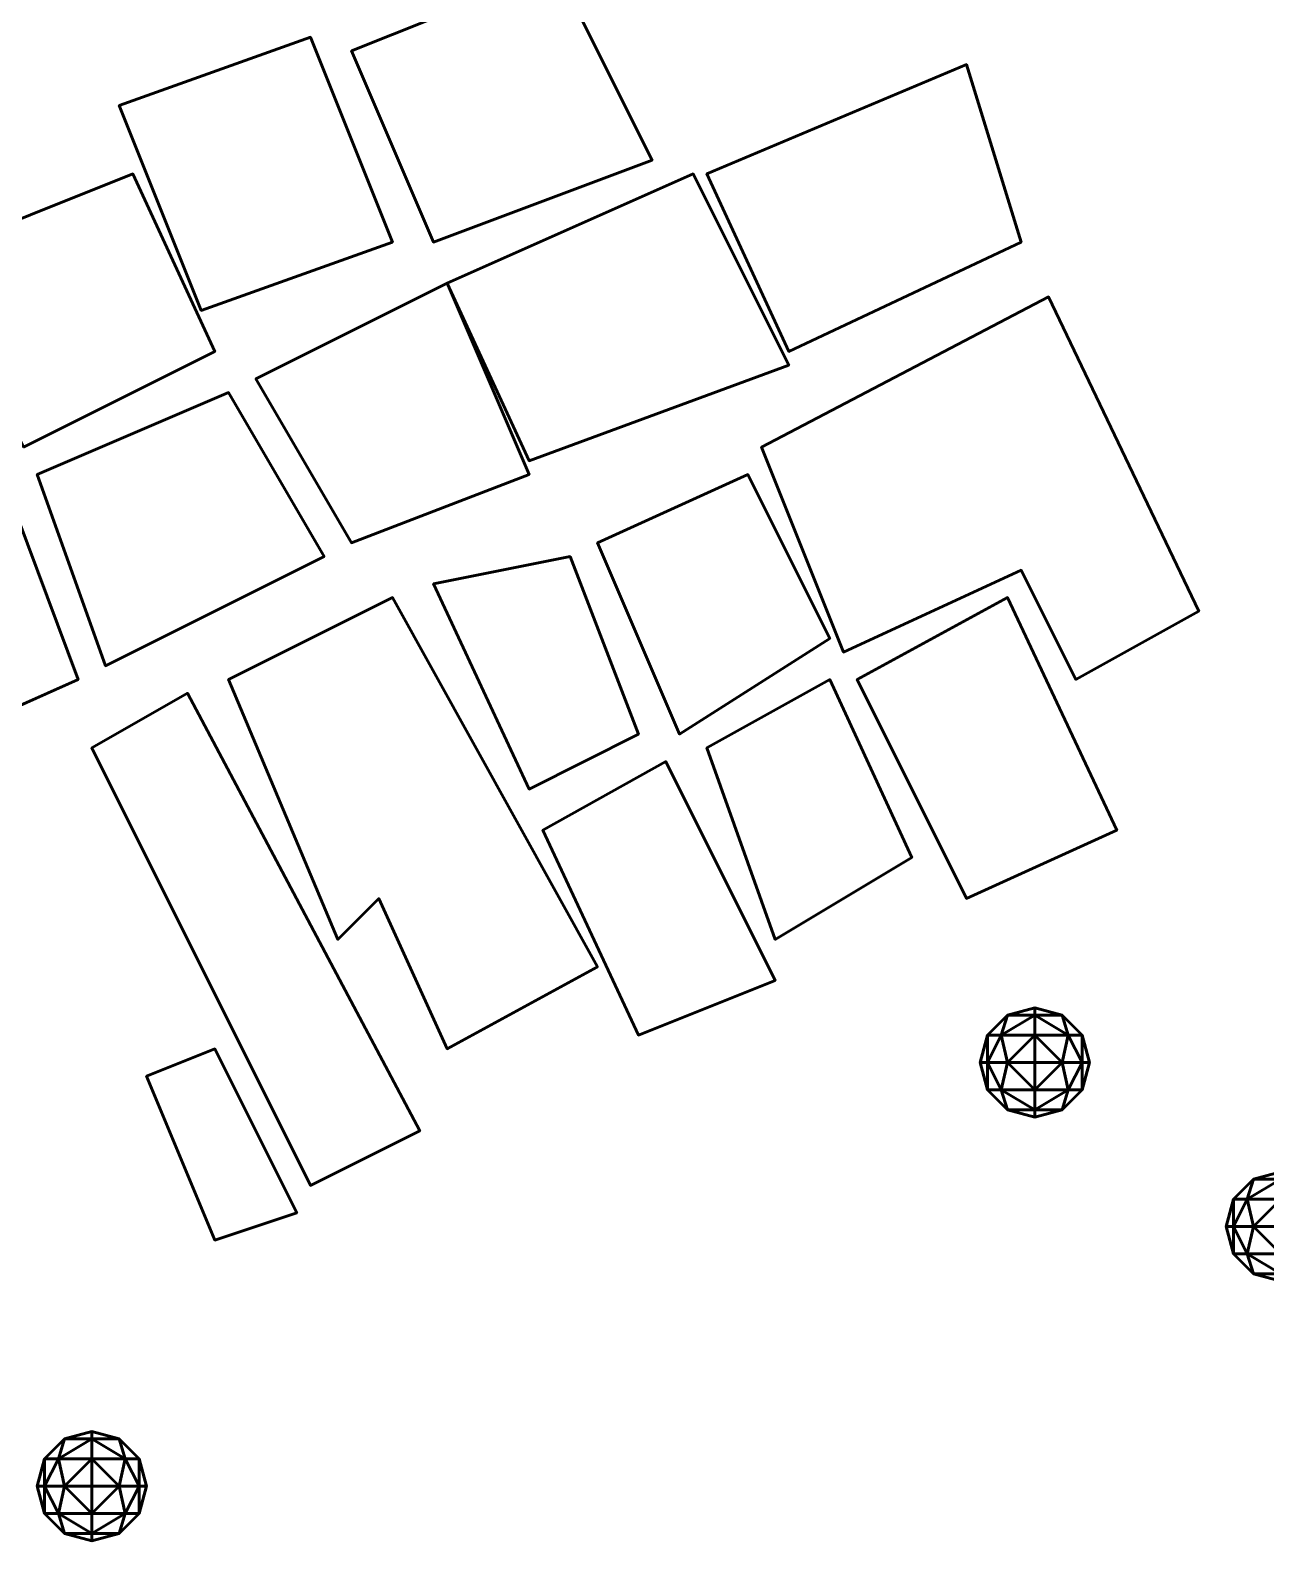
# Model space of a CAD drawing. Header units: metres. Extents: x -246 to 254, y -250 to 250.
# Drawn here: x 39.8 to 85, y 86.8 to 142.2 of the extents above; entities that cross this region are included whole.
import ezdxf

# ---------------------------------------------------------------- set-up
doc = ezdxf.new("R2010")
doc.units = ezdxf.units.M
doc.header["$LTSCALE"] = 5.08
doc.layers.add('一般', color=7, linetype='Continuous', lineweight=5)

# ---------------------------------------------------------------- blocks, each defined once
blk = doc.blocks.new('市街地地図 (3D)')
at = {"layer": '一般', "color": 31, "linetype": 'Continuous', "lineweight": 50}
for points in [[(32.5, 180), (32.5, 180, 6), (25, 177, 6), (25, 177)], [(36, 173), (36, 173, 6), (32.5, 180, 6), (32.5, 180)], [(23.5, 177.5), (23.5, 177.5, 6), (16.5, 175, 6), (16.5, 175)], [(26.5, 170), (26.5, 170, 6), (23.5, 177.5, 6), (23.5, 177.5)], [(25, 177), (25, 177, 6), (28, 170, 6), (28, 170)], [(47.5, 176.5), (47.5, 176.5, 4.5), (38, 172.5, 4.5), (38, 172.5)], [(49.5, 170), (49.5, 170, 4.5), (47.5, 176.5, 4.5), (47.5, 176.5)], [(16.5, 175), (16.5, 175, 6), (19.5, 167.5, 6), (19.5, 167.5)], [(28, 170), (28, 170, 6), (36, 173, 6), (36, 173)], [(17, 172.5), (17, 172.5, 6), (9.5, 169.5, 6), (9.5, 169.5)], [(20, 166), (20, 166, 6), (17, 172.5, 6), (17, 172.5)], [(37.5, 172.5), (37.5, 172.5, 5.4), (28.5, 168.5, 5.4), (28.5, 168.5)], [(41, 165.5), (41, 165.5, 5.4), (37.5, 172.5, 5.4), (37.5, 172.5)], [(38, 172.5), (38, 172.5, 4.5), (41, 166, 4.5), (41, 166)], [(19.5, 167.5), (19.5, 167.5, 6), (26.5, 170, 6), (26.5, 170)], [(41, 166), (41, 166, 4.5), (49.5, 170, 4.5), (49.5, 170)], [(28.5, 168.5), (28.5, 168.5, 5.2), (21.5, 165, 5.2), (21.5, 165)], [(31.5, 161.5), (31.5, 161.5, 5.2), (28.5, 168.5, 5.2), (28.5, 168.5)], [(28.5, 168.5), (28.5, 168.5, 5.4), (31.5, 162, 5.4), (31.5, 162)], [(50.5, 168), (50.5, 168, 5.7), (40, 162.5, 5.7), (40, 162.5)], [(56, 156.5), (56, 156.5, 5.7), (50.5, 168, 5.7), (50.5, 168)], [(13, 162.5), (13, 162.5, 6), (20, 166, 6), (20, 166)], [(31.5, 162), (31.5, 162, 5.4), (41, 165.5, 5.4), (41, 165.5)], [(21.5, 165), (21.5, 165, 5.2), (25, 159, 5.2), (25, 159)], [(20.5, 164.5), (20.5, 164.5, 6), (13.5, 161.5, 6), (13.5, 161.5)], [(24, 158.5), (24, 158.5, 6), (20.5, 164.5, 6), (20.5, 164.5)], [(40, 162.5), (40, 162.5, 5.7), (43, 155, 5.7), (43, 155)], [(15, 154), (15, 154, 6), (12, 162, 6), (12, 162)], [(13.5, 161.5), (13.5, 161.5, 6), (16, 154.5, 6), (16, 154.5)], [(25, 159), (25, 159, 5.2), (31.5, 161.5, 5.2), (31.5, 161.5)], [(39.5, 161.5), (39.5, 161.5, 6), (34, 159, 6), (34, 159)], [(42.5, 155.5), (42.5, 155.5, 6), (39.5, 161.5, 6), (39.5, 161.5)], [(34, 159), (34, 159, 6), (37, 152, 6), (37, 152)], [(16, 154.5), (16, 154.5, 6), (24, 158.5, 6), (24, 158.5)], [(33, 158.5), (33, 158.5, 6), (28, 157.5, 6), (28, 157.5)], [(35.5, 152), (35.5, 152, 6), (33, 158.5, 6), (33, 158.5)], [(43, 155), (43, 155, 5.7), (49.5, 158, 5.7), (49.5, 158)], [(49.5, 158), (49.5, 158, 5.7), (51.5, 154, 5.7), (51.5, 154)], [(28, 157.5), (28, 157.5, 6), (31.5, 150, 6), (31.5, 150)], [(26.5, 157), (26.5, 157, 3), (20.5, 154, 3), (20.5, 154)], [(34, 143.5), (34, 143.5, 3), (26.5, 157, 3), (26.5, 157)], [(49, 157), (49, 157, 6), (43.5, 154, 6), (43.5, 154)], [(53, 148.5), (53, 148.5, 6), (49, 157, 6), (49, 157)], [(51.5, 154), (51.5, 154, 5.7), (56, 156.5, 5.7), (56, 156.5)], [(37, 152), (37, 152, 6), (42.5, 155.5, 6), (42.5, 155.5)], [(10.5, 152), (10.5, 152, 6), (15, 154, 6), (15, 154)], [(20.5, 154), (20.5, 154, 3), (24.5, 144.5, 3), (24.5, 144.5)], [(42.5, 154), (42.5, 154, 6), (38, 151.5, 6), (38, 151.5)], [(45.5, 147.5), (45.5, 147.5, 6), (42.5, 154, 6), (42.5, 154)], [(43.5, 154), (43.5, 154, 6), (47.5, 146, 6), (47.5, 146)], [(19, 153.5), (19, 153.5, 4.8), (15.5, 151.5, 4.8), (15.5, 151.5)], [(27.5, 137.5), (27.5, 137.5, 4.8), (19, 153.5, 4.8), (19, 153.5)], [(31.5, 150), (31.5, 150, 6), (35.5, 152, 6), (35.5, 152)], [(15.5, 151.5), (15.5, 151.5, 4.8), (23.5, 135.5, 4.8), (23.5, 135.5)], [(36.5, 151), (36.5, 151, 3), (32, 148.5, 3), (32, 148.5)], [(40.5, 143), (40.5, 143, 3), (36.5, 151, 3), (36.5, 151)], [(38, 151.5), (38, 151.5, 6), (40.5, 144.5, 6), (40.5, 144.5)], [(32, 148.5), (32, 148.5, 3), (35.5, 141, 3), (35.5, 141)], [(47.5, 146), (47.5, 146, 6), (53, 148.5, 6), (53, 148.5)], [(40.5, 144.5), (40.5, 144.5, 6), (45.5, 147.5, 6), (45.5, 147.5)], [(24.5, 144.5), (24.5, 144.5, 3), (26, 146, 3), (26, 146)], [(26, 146), (26, 146, 3), (28.5, 140.5, 3), (28.5, 140.5)], [(28.5, 140.5), (28.5, 140.5, 3), (34, 143.5, 3), (34, 143.5)], [(35.5, 141), (35.5, 141, 3), (40.5, 143, 3), (40.5, 143)], [(20, 140.5), (20, 140.5, 3), (17.5, 139.5, 3), (17.5, 139.5)], [(23, 134.5), (23, 134.5, 3), (20, 140.5, 3), (20, 140.5)], [(17.5, 139.5), (17.5, 139.5, 3), (20, 133.5, 3), (20, 133.5)], [(23.5, 135.5), (23.5, 135.5, 4.8), (27.5, 137.5, 4.8), (27.5, 137.5)], [(20, 133.5), (20, 133.5, 3), (23, 134.5, 3), (23, 134.5)]]:
    blk.add_3dface(points, dxfattribs=at)
for points, invisible_edges in [([(25, 177, 6), (28, 170, 6), (36, 173, 6), (32.5, 180, 6)], 8), ([(25, 177), (28, 170), (36, 173), (32.5, 180)], 8), ([(16.5, 175, 6), (19.5, 167.5, 6), (26.5, 170, 6), (23.5, 177.5, 6)], 8), ([(16.5, 175), (19.5, 167.5), (26.5, 170), (23.5, 177.5)], 8), ([(38, 172.5, 4.5), (41, 166, 4.5), (49.5, 170, 4.5), (47.5, 176.5, 4.5)], 8), ([(38, 172.5), (41, 166), (49.5, 170), (47.5, 176.5)], 8), ([(9.5, 169.5, 6), (13, 162.5, 6), (20, 166, 6), (17, 172.5, 6)], 8), ([(9.5, 169.5), (13, 162.5), (20, 166), (17, 172.5)], 8), ([(28.5, 168.5, 5.4), (31.5, 162, 5.4), (41, 165.5, 5.4), (37.5, 172.5, 5.4)], 8), ([(28.5, 168.5), (31.5, 162), (41, 165.5), (37.5, 172.5)], 8), ([(21.5, 165, 5.2), (25, 159, 5.2), (31.5, 161.5, 5.2), (28.5, 168.5, 5.2)], 8), ([(21.5, 165), (25, 159), (31.5, 161.5), (28.5, 168.5)], 8), ([(40, 162.5, 5.7), (50.5, 168, 5.7), (49.5, 158, 5.7), (40, 162.5, 5.7)], 14), ([(40, 162.5), (50.5, 168), (49.5, 158), (40, 162.5)], 14), ([(50.5, 168, 5.7), (56, 156.5, 5.7), (49.5, 158, 5.7), (50.5, 168, 5.7)], 14), ([(50.5, 168), (56, 156.5), (49.5, 158), (50.5, 168)], 14), ([(13.5, 161.5, 6), (16, 154.5, 6), (24, 158.5, 6), (20.5, 164.5, 6)], 8), ([(13.5, 161.5), (16, 154.5), (24, 158.5), (20.5, 164.5)], 8), ([(49.5, 158, 5.7), (43, 155, 5.7), (40, 162.5, 5.7), (49.5, 158, 5.7)], 12), ([(49.5, 158), (43, 155), (40, 162.5), (49.5, 158)], 12), ([(7, 159, 6), (10.5, 152, 6), (15, 154, 6), (12, 162, 6)], 8), ([(7, 159), (10.5, 152), (15, 154), (12, 162)], 8), ([(34, 159, 6), (37, 152, 6), (42.5, 155.5, 6), (39.5, 161.5, 6)], 8), ([(34, 159), (37, 152), (42.5, 155.5), (39.5, 161.5)], 8), ([(28, 157.5, 6), (31.5, 150, 6), (35.5, 152, 6), (33, 158.5, 6)], 8), ([(28, 157.5), (31.5, 150), (35.5, 152), (33, 158.5)], 8), ([(56, 156.5, 5.7), (51.5, 154, 5.7), (49.5, 158, 5.7), (56, 156.5, 5.7)], 12), ([(56, 156.5), (51.5, 154), (49.5, 158), (56, 156.5)], 12), ([(26.5, 157, 3), (26, 146, 3), (20.5, 154, 3), (26.5, 157, 3)], 11), ([(26.5, 157), (26, 146), (20.5, 154), (26.5, 157)], 11), ([(26.5, 157, 3), (34, 143.5, 3), (26, 146, 3), (26.5, 157, 3)], 14), ([(26.5, 157), (34, 143.5), (26, 146), (26.5, 157)], 14), ([(43.5, 154, 6), (47.5, 146, 6), (53, 148.5, 6), (49, 157, 6)], 8), ([(43.5, 154), (47.5, 146), (53, 148.5), (49, 157)], 8), ([(26, 146, 3), (24.5, 144.5, 3), (20.5, 154, 3), (26, 146, 3)], 12), ([(26, 146), (24.5, 144.5), (20.5, 154), (26, 146)], 12), ([(38, 151.5, 6), (40.5, 144.5, 6), (45.5, 147.5, 6), (42.5, 154, 6)], 8), ([(38, 151.5), (40.5, 144.5), (45.5, 147.5), (42.5, 154)], 8), ([(15.5, 151.5, 4.8), (23.5, 135.5, 4.8), (27.5, 137.5, 4.8), (19, 153.5, 4.8)], 8), ([(15.5, 151.5), (23.5, 135.5), (27.5, 137.5), (19, 153.5)], 8), ([(32, 148.5, 3), (35.5, 141, 3), (40.5, 143, 3), (36.5, 151, 3)], 8), ([(32, 148.5), (35.5, 141), (40.5, 143), (36.5, 151)], 8), ([(34, 143.5, 3), (28.5, 140.5, 3), (26, 146, 3), (34, 143.5, 3)], 12), ([(34, 143.5), (28.5, 140.5), (26, 146), (34, 143.5)], 12), ([(17.5, 139.5, 3), (20, 133.5, 3), (23, 134.5, 3), (20, 140.5, 3)], 8), ([(17.5, 139.5), (20, 133.5), (23, 134.5), (20, 140.5)], 8)]:
    blk.add_3dface(points, dxfattribs=dict(at, invisible_edges=invisible_edges))
blk = doc.blocks.new('アーケイド (3D)')
at = {"layer": '一般', "color": 1}
blk.add_blockref('市街地地図 (3D)', (0, 0), dxfattribs=at)
blk = doc.blocks.new('NW4 (3D)')
at = {"layer": '一般', "color": 7, "linetype": 'Continuous', "lineweight": 50}
for points in [[(48.775, 141, -1.225), (48.268, 141), (49, 141.732)], [(48.268, 141), (48.775, 141, 1.225), (49, 141.732)], [(50, 141, -1.732), (48.775, 141, -1.225), (50, 141.732, -1)], [(50, 141.732, -1), (48.775, 141, -1.225), (49, 141.732)], [(49, 141.732), (48.775, 141, 1.225), (50, 141.732, 1)], [(48.775, 141, 1.225), (50, 141, 1.732), (50, 141.732, 1)], [(50, 141.732, -1), (49, 141.732), (50, 142)], [(49, 141.732), (50, 141.732, 1), (50, 142)], [(50, 141.732, 1), (51, 141.732), (50, 142)], [(51, 141.732), (50, 141.732, -1), (50, 142)], [(50, 141, 1.732), (51.225, 141, 1.225), (50, 141.732, 1)], [(50, 141.732, 1), (51.225, 141, 1.225), (51, 141.732)], [(51, 141.732), (51.225, 141, -1.225), (50, 141.732, -1)], [(51.225, 141, -1.225), (50, 141, -1.732), (50, 141.732, -1)], [(51.225, 141, 1.225), (51.732, 141), (51, 141.732)], [(51.732, 141), (51.225, 141, -1.225), (51, 141.732)], [(48.268, 140, -1), (48, 140), (48.268, 141)], [(48, 140), (48.268, 140, 1), (48.268, 141)], [(49, 140, -1.732), (48.268, 140, -1), (48.775, 141, -1.225)], [(48.775, 141, -1.225), (48.268, 140, -1), (48.268, 141)], [(48.268, 141), (48.268, 140, 1), (48.775, 141, 1.225)], [(48.268, 140, 1), (49, 140, 1.732), (48.775, 141, 1.225)], [(50, 141, -1.732), (49, 140, -1.732), (48.775, 141, -1.225)], [(48.775, 141, 1.225), (49, 140, 1.732), (50, 141, 1.732)], [(50, 140, -2), (49, 140, -1.732), (50, 141, -1.732)], [(49, 140, 1.732), (50, 140, 2), (50, 141, 1.732)], [(50, 140, 2), (51, 140, 1.732), (50, 141, 1.732)], [(50, 141, 1.732), (51, 140, 1.732), (51.225, 141, 1.225)], [(51.225, 141, -1.225), (51, 140, -1.732), (50, 141, -1.732)], [(51, 140, -1.732), (50, 140, -2), (50, 141, -1.732)], [(51, 140, 1.732), (51.732, 140, 1), (51.225, 141, 1.225)], [(51.732, 140, -1), (51, 140, -1.732), (51.225, 141, -1.225)], [(51.225, 141, 1.225), (51.732, 140, 1), (51.732, 141)], [(51.732, 141), (51.732, 140, -1), (51.225, 141, -1.225)], [(51.732, 140, 1), (52, 140), (51.732, 141)], [(52, 140), (51.732, 140, -1), (51.732, 141)], [(48.268, 140, -1), (48.268, 139), (48, 140)], [(48, 140), (48.268, 139), (48.268, 140, 1)], [(49, 140, -1.732), (48.775, 139, -1.225), (48.268, 140, -1)], [(48.775, 139, -1.225), (48.268, 139), (48.268, 140, -1)], [(48.268, 139), (48.775, 139, 1.225), (48.268, 140, 1)], [(48.268, 140, 1), (48.775, 139, 1.225), (49, 140, 1.732)], [(50, 139, -1.732), (48.775, 139, -1.225), (49, 140, -1.732)], [(48.775, 139, 1.225), (50, 139, 1.732), (49, 140, 1.732)], [(50, 140, -2), (50, 139, -1.732), (49, 140, -1.732)], [(49, 140, 1.732), (50, 139, 1.732), (50, 140, 2)], [(50, 140, 2), (50, 139, 1.732), (51, 140, 1.732)], [(50, 139, 1.732), (51.225, 139, 1.225), (51, 140, 1.732)], [(51.225, 139, -1.225), (50, 139, -1.732), (51, 140, -1.732)], [(51, 140, -1.732), (50, 139, -1.732), (50, 140, -2)], [(51, 140, 1.732), (51.225, 139, 1.225), (51.732, 140, 1)], [(51.732, 140, -1), (51.225, 139, -1.225), (51, 140, -1.732)], [(51.225, 139, 1.225), (51.732, 139), (51.732, 140, 1)], [(51.732, 139), (51.225, 139, -1.225), (51.732, 140, -1)], [(51.732, 140, 1), (51.732, 139), (52, 140)], [(52, 140), (51.732, 139), (51.732, 140, -1)], [(48.775, 139, -1.225), (49, 138.268), (48.268, 139)], [(48.268, 139), (49, 138.268), (48.775, 139, 1.225)], [(50, 139, -1.732), (50, 138.268, -1), (48.775, 139, -1.225)], [(50, 138.268, -1), (49, 138.268), (48.775, 139, -1.225)], [(49, 138.268), (50, 138.268, 1), (48.775, 139, 1.225)], [(48.775, 139, 1.225), (50, 138.268, 1), (50, 139, 1.732)], [(50, 139, 1.732), (50, 138.268, 1), (51.225, 139, 1.225)], [(50, 138.268, 1), (51, 138.268), (51.225, 139, 1.225)], [(51, 138.268), (50, 138.268, -1), (51.225, 139, -1.225)], [(51.225, 139, -1.225), (50, 138.268, -1), (50, 139, -1.732)], [(51.225, 139, 1.225), (51, 138.268), (51.732, 139)], [(51.732, 139), (51, 138.268), (51.225, 139, -1.225)], [(50, 138.268, -1), (50, 138), (49, 138.268)], [(49, 138.268), (50, 138), (50, 138.268, 1)], [(50, 138.268, 1), (50, 138), (51, 138.268)], [(51, 138.268), (50, 138), (50, 138.268, -1)], [(59, 135.732, -1), (58, 135.732), (59, 136)], [(58, 135.732), (59, 135.732, 1), (59, 136)], [(57.775, 135, -1.225), (57.268, 135), (58, 135.732)], [(57.268, 135), (57.775, 135, 1.225), (58, 135.732)], [(59, 135, -1.732), (57.775, 135, -1.225), (59, 135.732, -1)], [(59, 135.732, -1), (57.775, 135, -1.225), (58, 135.732)], [(58, 135.732), (57.775, 135, 1.225), (59, 135.732, 1)], [(57.775, 135, 1.225), (59, 135, 1.732), (59, 135.732, 1)], [(57.268, 134, -1), (57, 134), (57.268, 135)], [(57, 134), (57.268, 134, 1), (57.268, 135)], [(58, 134, -1.732), (57.268, 134, -1), (57.775, 135, -1.225)], [(57.775, 135, -1.225), (57.268, 134, -1), (57.268, 135)], [(57.268, 135), (57.268, 134, 1), (57.775, 135, 1.225)], [(57.268, 134, 1), (58, 134, 1.732), (57.775, 135, 1.225)], [(59, 135, -1.732), (58, 134, -1.732), (57.775, 135, -1.225)], [(57.775, 135, 1.225), (58, 134, 1.732), (59, 135, 1.732)], [(59, 134, -2), (58, 134, -1.732), (59, 135, -1.732)], [(58, 134, 1.732), (59, 134, 2), (59, 135, 1.732)], [(57.268, 134, -1), (57.268, 133), (57, 134)], [(57, 134), (57.268, 133), (57.268, 134, 1)], [(58, 134, -1.732), (57.775, 133, -1.225), (57.268, 134, -1)], [(57.775, 133, -1.225), (57.268, 133), (57.268, 134, -1)], [(57.268, 133), (57.775, 133, 1.225), (57.268, 134, 1)], [(57.268, 134, 1), (57.775, 133, 1.225), (58, 134, 1.732)], [(59, 133, -1.732), (57.775, 133, -1.225), (58, 134, -1.732)], [(57.775, 133, 1.225), (59, 133, 1.732), (58, 134, 1.732)], [(59, 134, -2), (59, 133, -1.732), (58, 134, -1.732)], [(58, 134, 1.732), (59, 133, 1.732), (59, 134, 2)], [(57.775, 133, -1.225), (58, 132.268), (57.268, 133)], [(57.268, 133), (58, 132.268), (57.775, 133, 1.225)], [(59, 133, -1.732), (59, 132.268, -1), (57.775, 133, -1.225)], [(59, 132.268, -1), (58, 132.268), (57.775, 133, -1.225)], [(58, 132.268), (59, 132.268, 1), (57.775, 133, 1.225)], [(57.775, 133, 1.225), (59, 132.268, 1), (59, 133, 1.732)], [(59, 132.268, -1), (59, 132), (58, 132.268)], [(58, 132.268), (59, 132), (59, 132.268, 1)], [(14.275, 125.5, -1.225), (13.768, 125.5), (14.5, 126.232)], [(13.768, 125.5), (14.275, 125.5, 1.225), (14.5, 126.232)], [(15.5, 125.5, -1.732), (14.275, 125.5, -1.225), (15.5, 126.232, -1)], [(15.5, 126.232, -1), (14.275, 125.5, -1.225), (14.5, 126.232)], [(14.5, 126.232), (14.275, 125.5, 1.225), (15.5, 126.232, 1)], [(14.275, 125.5, 1.225), (15.5, 125.5, 1.732), (15.5, 126.232, 1)], [(15.5, 126.232, -1), (14.5, 126.232), (15.5, 126.5)], [(14.5, 126.232), (15.5, 126.232, 1), (15.5, 126.5)], [(15.5, 126.232, 1), (16.5, 126.232), (15.5, 126.5)], [(16.5, 126.232), (15.5, 126.232, -1), (15.5, 126.5)], [(15.5, 125.5, 1.732), (16.725, 125.5, 1.225), (15.5, 126.232, 1)], [(15.5, 126.232, 1), (16.725, 125.5, 1.225), (16.5, 126.232)], [(16.5, 126.232), (16.725, 125.5, -1.225), (15.5, 126.232, -1)], [(16.725, 125.5, -1.225), (15.5, 125.5, -1.732), (15.5, 126.232, -1)], [(16.725, 125.5, 1.225), (17.232, 125.5), (16.5, 126.232)], [(17.232, 125.5), (16.725, 125.5, -1.225), (16.5, 126.232)], [(13.768, 124.5, -1), (13.5, 124.5), (13.768, 125.5)], [(13.5, 124.5), (13.768, 124.5, 1), (13.768, 125.5)], [(14.5, 124.5, -1.732), (13.768, 124.5, -1), (14.275, 125.5, -1.225)], [(14.275, 125.5, -1.225), (13.768, 124.5, -1), (13.768, 125.5)], [(13.768, 125.5), (13.768, 124.5, 1), (14.275, 125.5, 1.225)], [(13.768, 124.5, 1), (14.5, 124.5, 1.732), (14.275, 125.5, 1.225)], [(15.5, 125.5, -1.732), (14.5, 124.5, -1.732), (14.275, 125.5, -1.225)], [(14.275, 125.5, 1.225), (14.5, 124.5, 1.732), (15.5, 125.5, 1.732)], [(15.5, 124.5, -2), (14.5, 124.5, -1.732), (15.5, 125.5, -1.732)], [(14.5, 124.5, 1.732), (15.5, 124.5, 2), (15.5, 125.5, 1.732)], [(15.5, 124.5, 2), (16.5, 124.5, 1.732), (15.5, 125.5, 1.732)], [(15.5, 125.5, 1.732), (16.5, 124.5, 1.732), (16.725, 125.5, 1.225)], [(16.725, 125.5, -1.225), (16.5, 124.5, -1.732), (15.5, 125.5, -1.732)], [(16.5, 124.5, -1.732), (15.5, 124.5, -2), (15.5, 125.5, -1.732)], [(16.5, 124.5, 1.732), (17.232, 124.5, 1), (16.725, 125.5, 1.225)], [(17.232, 124.5, -1), (16.5, 124.5, -1.732), (16.725, 125.5, -1.225)], [(16.725, 125.5, 1.225), (17.232, 124.5, 1), (17.232, 125.5)], [(17.232, 125.5), (17.232, 124.5, -1), (16.725, 125.5, -1.225)], [(17.232, 124.5, 1), (17.5, 124.5), (17.232, 125.5)], [(17.5, 124.5), (17.232, 124.5, -1), (17.232, 125.5)], [(13.768, 124.5, -1), (13.768, 123.5), (13.5, 124.5)], [(13.5, 124.5), (13.768, 123.5), (13.768, 124.5, 1)], [(14.5, 124.5, -1.732), (14.275, 123.5, -1.225), (13.768, 124.5, -1)], [(14.275, 123.5, -1.225), (13.768, 123.5), (13.768, 124.5, -1)], [(13.768, 123.5), (14.275, 123.5, 1.225), (13.768, 124.5, 1)], [(13.768, 124.5, 1), (14.275, 123.5, 1.225), (14.5, 124.5, 1.732)], [(15.5, 123.5, -1.732), (14.275, 123.5, -1.225), (14.5, 124.5, -1.732)], [(14.275, 123.5, 1.225), (15.5, 123.5, 1.732), (14.5, 124.5, 1.732)], [(15.5, 124.5, -2), (15.5, 123.5, -1.732), (14.5, 124.5, -1.732)], [(14.5, 124.5, 1.732), (15.5, 123.5, 1.732), (15.5, 124.5, 2)], [(15.5, 124.5, 2), (15.5, 123.5, 1.732), (16.5, 124.5, 1.732)], [(15.5, 123.5, 1.732), (16.725, 123.5, 1.225), (16.5, 124.5, 1.732)], [(16.725, 123.5, -1.225), (15.5, 123.5, -1.732), (16.5, 124.5, -1.732)], [(16.5, 124.5, -1.732), (15.5, 123.5, -1.732), (15.5, 124.5, -2)], [(16.5, 124.5, 1.732), (16.725, 123.5, 1.225), (17.232, 124.5, 1)], [(17.232, 124.5, -1), (16.725, 123.5, -1.225), (16.5, 124.5, -1.732)], [(16.725, 123.5, 1.225), (17.232, 123.5), (17.232, 124.5, 1)], [(17.232, 123.5), (16.725, 123.5, -1.225), (17.232, 124.5, -1)], [(17.232, 124.5, 1), (17.232, 123.5), (17.5, 124.5)], [(17.5, 124.5), (17.232, 123.5), (17.232, 124.5, -1)], [(14.275, 123.5, -1.225), (14.5, 122.768), (13.768, 123.5)], [(13.768, 123.5), (14.5, 122.768), (14.275, 123.5, 1.225)], [(15.5, 123.5, -1.732), (15.5, 122.768, -1), (14.275, 123.5, -1.225)], [(15.5, 122.768, -1), (14.5, 122.768), (14.275, 123.5, -1.225)], [(14.5, 122.768), (15.5, 122.768, 1), (14.275, 123.5, 1.225)], [(14.275, 123.5, 1.225), (15.5, 122.768, 1), (15.5, 123.5, 1.732)], [(15.5, 123.5, 1.732), (15.5, 122.768, 1), (16.725, 123.5, 1.225)], [(15.5, 122.768, 1), (16.5, 122.768), (16.725, 123.5, 1.225)], [(16.5, 122.768), (15.5, 122.768, -1), (16.725, 123.5, -1.225)], [(16.725, 123.5, -1.225), (15.5, 122.768, -1), (15.5, 123.5, -1.732)], [(16.725, 123.5, 1.225), (16.5, 122.768), (17.232, 123.5)], [(17.232, 123.5), (16.5, 122.768), (16.725, 123.5, -1.225)], [(15.5, 122.768, -1), (15.5, 122.5), (14.5, 122.768)], [(14.5, 122.768), (15.5, 122.5), (15.5, 122.768, 1)], [(15.5, 122.768, 1), (15.5, 122.5), (16.5, 122.768)], [(16.5, 122.768), (15.5, 122.5), (15.5, 122.768, -1)]]:
    blk.add_3dface(points, dxfattribs=at)
blk = doc.blocks.new('敷地 (3D)')
at = {"layer": '一般', "color": 19, "linetype": 'Continuous', "lineweight": 50}
for points in [[(-272.5, 285.5, 0.1), (227.5, 285.5, 0.1), (227.5, -214.5, 0.1), (-272.5, -214.5, 0.1)], [(-272.5, 285.5), (227.5, 285.5), (227.5, -214.5), (-272.5, -214.5)]]:
    blk.add_3dface(points, dxfattribs=at)
blk = doc.blocks.new('高層建築・集合住宅 (3D)')
at = {"layer": '一般', "color": 7}
for name, p in [('敷地 (3D)', (0, 0)), ('アーケイド (3D)', (0, 0, 2.4)), ('市街地地図 (3D)', (0, 0)), ('NW4 (3D)', (0, 0, 2))]:
    blk.add_blockref(name, p, dxfattribs=at)
at = {"layer": '一般', "color": 1}
for name, p in [('アーケイド (3D)', (0, 0, 2.4)), ('市街地地図 (3D)', (0, 0)), ('アーケイド (3D)', (0, 0, 2.4)), ('市街地地図 (3D)', (0, 0))]:
    blk.add_blockref(name, p, dxfattribs=at)
at = {"layer": '一般', "color": 31}
for name, p in [('アーケイド (3D)', (0, 0, 2.4)), ('市街地地図 (3D)', (0, 0))]:
    blk.add_blockref(name, p, dxfattribs=at)

msp = doc.modelspace()

# ---------------------------------------------------------------- block references
at = {"layer": '一般', "color": 7}
for name, p in [('高層建築・集合住宅 (3D)', (26.5, -35.5)), ('アーケイド (3D)', (26.5, -35.5, 2.4)), ('市街地地図 (3D)', (26.5, -35.5))]:
    msp.add_blockref(name, p, dxfattribs=at)

doc.saveas('drawing.dxf')
